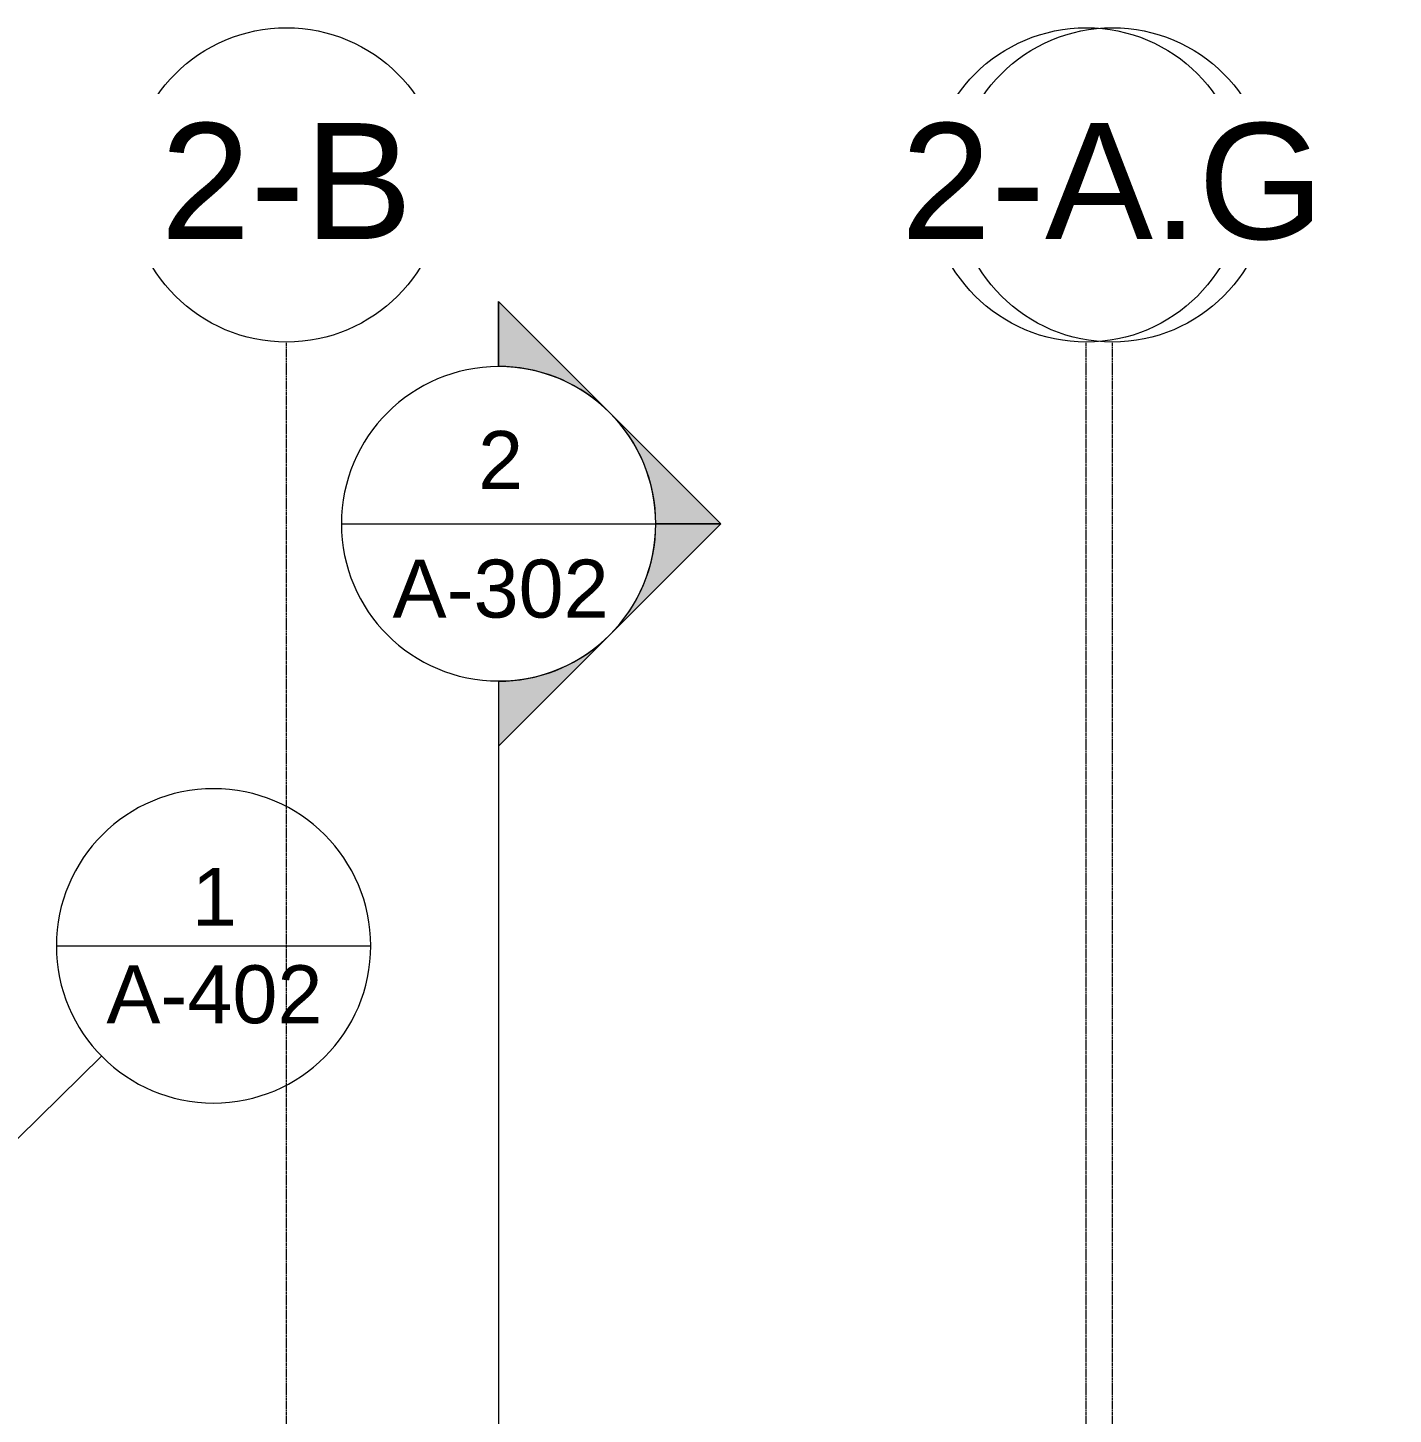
# Model space of a CAD drawing. Header units: inches. Extents: x -55396 to -733, y -290 to 853.
# Drawn here: x -15864.7 to -15447.7, y 321.2 to 744.7 of the extents above; entities that cross this region are included whole.
import ezdxf

# ---------------------------------------------------------------- set-up
doc = ezdxf.new("R2010")
doc.units = ezdxf.units.IN
doc.header["$MEASUREMENT"] = 0
doc.linetypes.add('Grid Line 1_2_', pattern=[0.875, 0.5, -0.125, 0.125, -0.125])
for name, color, linetype, lineweight in [('A-ANNO-SYMB', 150, 'Continuous', 9), ('G-ANNO-SYMB', 111, 'Continuous', 9), ('S-GRID', 1, 'Continuous', 9), ('S-GRID-IDEN', 1, 'Continuous', 9)]:
    doc.layers.add(name, color=color, linetype=linetype, lineweight=lineweight)
doc.styles.add('Arial', font='arial.ttf', dxfattribs={"height": 35.407186})
doc.styles.add('Arial_1', font='arial.ttf', dxfattribs={"height": 17.703593})

# ---------------------------------------------------------------- blocks, each defined once
blk = doc.blocks.new('Section - Section Head - Filled-1526-Section 1')
at = {"layer": 'G-ANNO-SYMB'}
h = blk.add_hatch(color=256, dxfattribs=at)
edge = h.paths.add_edge_path(flags=0)
edge.add_arc((22059.83, 593.16), 48.06, 47.9216, 90)
edge.add_line((22059.83, 641.22), (22059.83, 661.04))
edge.add_line((22059.83, 661.04), (22092.04, 628.83))
h = blk.add_hatch(color=256, dxfattribs=at)
edge = h.paths.add_edge_path(flags=0)
edge.add_line((22093.77, 627.1), (22127.72, 593.16))
edge.add_line((22127.72, 593.16), (22107.83, 593.16))
edge.add_arc((22059.83, 593.16), 48, 360, 405)
h = blk.add_hatch(color=256, dxfattribs=at)
edge = h.paths.add_edge_path(flags=0)
edge.add_arc((22059.83, 593.16), 48, 315, 360)
edge.add_line((22107.83, 593.16), (22127.72, 593.16))
edge.add_line((22127.72, 593.16), (22093.77, 559.22))
h = blk.add_hatch(color=256, dxfattribs=at)
edge = h.paths.add_edge_path(flags=0)
edge.add_line((22092.04, 557.48), (22059.83, 525.27))
edge.add_line((22059.83, 525.27), (22059.83, 545.09))
edge.add_arc((22059.83, 593.16), 48.06, 270, 312.0784)
for p, q in [((22127.72, 593.16), (22059.83, 661.04)), ((22059.83, 641.16), (22059.83, 661.04)), ((22092.04, 628.83), (22059.83, 661.04)), ((22059.83, 661.04), (22059.83, 641.22)), ((22127.72, 593.16), (22093.77, 627.1)), ((22127.72, 593.16), (22059.83, 525.27)), ((22093.77, 559.22), (22127.72, 593.16)), ((22107.83, 593.16), (22127.72, 593.16)), ((22127.72, 593.16), (22107.83, 593.16)), ((22059.83, 525.27), (22092.04, 557.48)), ((22059.83, 545.16), (22059.83, 525.27)), ((22059.83, 545.09), (22059.83, 525.27))]:
    blk.add_line(p, q, dxfattribs=at)
for radius, start, end in [(48, 90, 270), (48.06, 47.9216, 90), (48, 270, 90), (48, 360, 45), (48, 315, 360), (48.06, 270, 312.0784)]:
    blk.add_arc((22059.83, 593.16), radius, start, end, dxfattribs=at)
blk = doc.blocks.new('Grid - Grid Head - Circle-14747-Section 1')
at = {"layer": 'S-GRID-IDEN'}
blk.add_circle((21143.8, 696.66), 48, dxfattribs=at)
blk = doc.blocks.new('Section - Callout Head-19020-Section 1')
at = {"layer": 'A-ANNO-SYMB'}
blk.add_line((22472.78, 464.27), (22568.78, 464.27), dxfattribs=at)
for start, end in [(0, 180), (180, 360)]:
    blk.add_arc((22520.78, 464.27), 48, start, end, dxfattribs=at)

msp = doc.modelspace()

# ---------------------------------------------------------------- linework, layer by layer
at = {"layer": 'A-ANNO-SYMB'}
msp.add_line((-15888.95, 384.59), (-15842.2, 430.6), dxfattribs=at)
at = {"layer": 'G-ANNO-SYMB'}
for p, q in [((-15768.93, 593.16), (-15672.93, 593.16)), ((-15720.93, 545.16), (-15720.93, -79.66))]:
    msp.add_line(p, q, dxfattribs=at)
at = {"layer": 'S-GRID', "linetype": 'Grid Line 1_2_'}
for p, q in [((-15785.72, -132), (-15785.72, 648.66)), ((-15785.72, -132), (-15785.72, 648.66)), ((-15541.47, -132), (-15541.47, 648.66)), ((-15541.47, -132), (-15541.47, 648.66)), ((-15533.47, -132), (-15533.47, 648.66)), ((-15533.47, -132), (-15533.47, 648.66))]:
    msp.add_line(p, q, dxfattribs=at)

# ---------------------------------------------------------------- block references
at = {"layer": 'A-ANNO-SYMB'}
msp.add_blockref('Section - Callout Head-19020-Section 1', (-38328.77, 0), dxfattribs=at)
at = {"layer": 'G-ANNO-SYMB'}
msp.add_blockref('Section - Section Head - Filled-1526-Section 1', (-37780.77, 0), dxfattribs=at)
at = {"layer": 'S-GRID-IDEN'}
for p in [(-36929.52, 0), (-36685.27, 0)]:
    msp.add_blockref('Grid - Grid Head - Circle-14747-Section 1', p, dxfattribs=at)

# ---------------------------------------------------------------- texts
at = {"layer": 'A-ANNO-SYMB', "attachment_point": 2, "line_spacing_factor": 0.938532, "style": 'Arial_1'}
for s, insert, char_height, width in [('1', (-15807.72, 488.09), 17.7, 16.416), ('A-402', (-15807.72, 458.33), 17.704, 78.624)]:
    msp.add_mtext(s, dxfattribs=dict(at, insert=insert, char_height=char_height, width=width))
at = {"layer": 'G-ANNO-SYMB', "attachment_point": 2, "line_spacing_factor": 0.938532, "style": 'Arial_1'}
for s, insert, char_height, width in [('2', (-15720.32, 621.5), 17.7, 16.416), ('A-302', (-15720.32, 582.22), 17.704, 78.624)]:
    msp.add_mtext(s, dxfattribs=dict(at, insert=insert, char_height=char_height, width=width))

# ---------------------------------------------------------------- next in the draw order: texts
at = {"layer": 'S-GRID-IDEN', "char_height": 35.407, "width": 85.104, "attachment_point": 2, "line_spacing_factor": 0.938532, "style": 'Arial', "bg_fill": 3, "box_fill_scale": 1.25, "bg_fill_color": 0, "bg_fill_transparency": 0}
for s, insert in [('3-2', (-15785.73, 715.53)), ('3-1', (-15541.48, 715.53))]:
    msp.add_mtext(s, dxfattribs=dict(at, insert=insert))

# ---------------------------------------------------------------- next in the draw order: block references
at = {"layer": 'S-GRID-IDEN'}
for p in [(-36929.52, 0), (-36677.27, 0)]:
    msp.add_blockref('Grid - Grid Head - Circle-14747-Section 1', p, dxfattribs=at)

# ---------------------------------------------------------------- next in the draw order: texts
at = {"layer": 'S-GRID-IDEN', "char_height": 35.407, "attachment_point": 2, "line_spacing_factor": 0.938532, "style": 'Arial', "bg_fill": 3, "box_fill_scale": 1.25, "bg_fill_color": 0, "bg_fill_transparency": 0}
for s, insert, width in [('2-B', (-15785.73, 715.53), 91.584), ('3-1.G', (-15533.48, 715.53), 147.312)]:
    msp.add_mtext(s, dxfattribs=dict(at, insert=insert, width=width))

# ---------------------------------------------------------------- next in the draw order: block references
at = {"layer": 'S-GRID-IDEN'}
msp.add_blockref('Grid - Grid Head - Circle-14747-Section 1', (-36685.27, 0), dxfattribs=at)

# ---------------------------------------------------------------- next in the draw order: texts
at = {"layer": 'S-GRID-IDEN', "insert": (-15541.48, 715.53), "char_height": 35.407, "width": 91.584, "attachment_point": 2, "line_spacing_factor": 0.938532, "style": 'Arial', "bg_fill": 3, "box_fill_scale": 1.25, "bg_fill_color": 0, "bg_fill_transparency": 0}
msp.add_mtext('2-A', dxfattribs=at)

# ---------------------------------------------------------------- next in the draw order: block references
at = {"layer": 'S-GRID-IDEN'}
msp.add_blockref('Grid - Grid Head - Circle-14747-Section 1', (-36677.27, 0), dxfattribs=at)

# ---------------------------------------------------------------- next in the draw order: texts
at = {"layer": 'S-GRID-IDEN', "insert": (-15533.48, 715.53), "char_height": 35.407, "width": 153.792, "attachment_point": 2, "line_spacing_factor": 0.938532, "style": 'Arial', "bg_fill": 3, "box_fill_scale": 1.25, "bg_fill_color": 0, "bg_fill_transparency": 0}
msp.add_mtext('2-A.G', dxfattribs=at)

doc.saveas('drawing.dxf')
